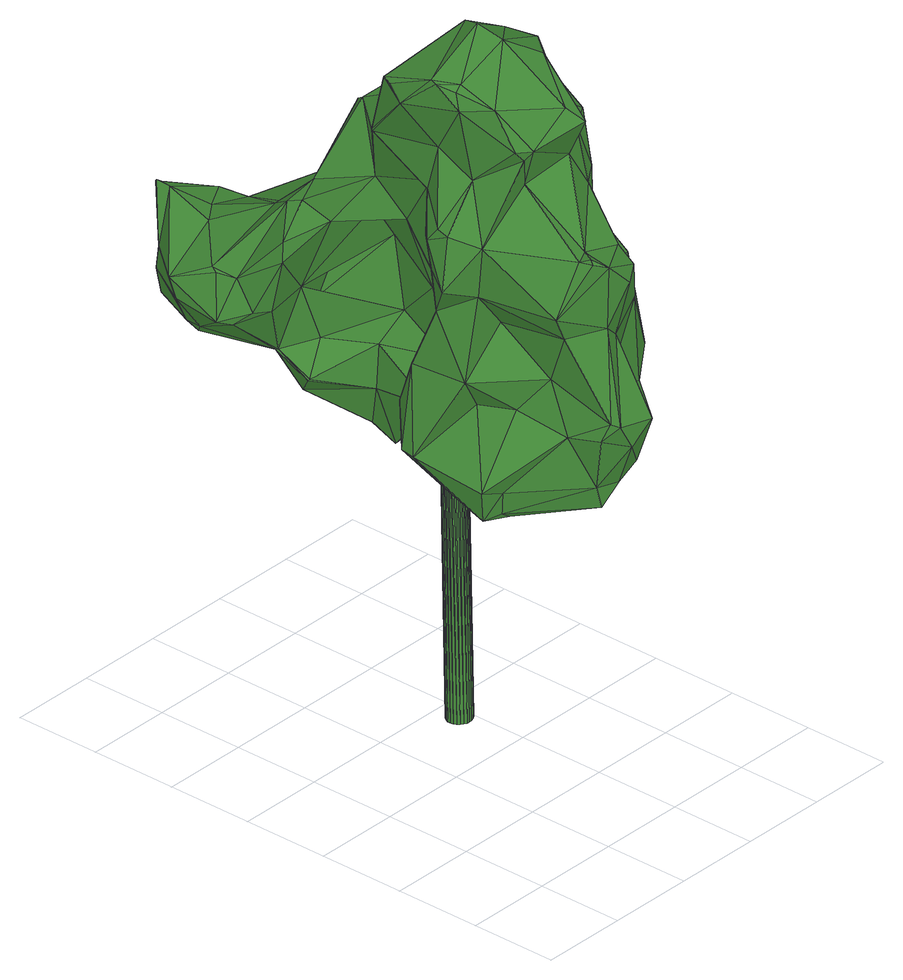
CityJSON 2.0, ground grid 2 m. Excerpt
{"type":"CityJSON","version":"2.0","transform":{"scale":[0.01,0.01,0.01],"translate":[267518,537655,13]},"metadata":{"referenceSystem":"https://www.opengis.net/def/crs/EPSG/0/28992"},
"CityObjects":{
"tree1":{"type":"SolitaryVegetationObject","attributes":{"gtid":163,"crown_width_m":8.66,"crown_median_z":23.7,"crown_r50_m":0.36,"crown_porosity":0.899,"trunk_H_m":10.56,"trunk_DBH_m":0.56,"trunk_radius_m":0.28,"trunk_base_height_m":13.14,"original_gtid":"163"},"geometry":[{"type":"Solid","lod":"3","boundaries":[[[[0,1,2]],[[3,4,5]],[[6,7,2]],[[8,0,9]],[[10,11,12]],[[9,11,13]],[[14,15,16]],[[13,11,10]],[[17,18,19]],[[20,21,22]],[[12,23,10]],[[9,13,8]],[[24,25,26]],[[27,28,29]],[[10,19,18]],[[10,18,13]],[[30,16,15]],[[31,32,33]],[[34,35,36]],[[37,38,39]],[[40,4,3]],[[15,41,42]],[[43,19,23]],[[44,45,46]],[[39,47,48]],[[49,50,51]],[[8,13,18]],[[52,42,53]],[[40,54,55]],[[56,57,58]],[[58,57,59]],[[60,28,61]],[[62,63,64]],[[65,66,67]],[[68,67,66]],[[55,54,62]],[[69,70,71]],[[72,73,74]],[[61,75,76]],[[28,75,61]],[[59,77,58]],[[11,77,59]],[[78,35,79]],[[80,52,81]],[[17,82,18]],[[16,83,84]],[[56,85,57]],[[14,41,15]],[[57,85,24]],[[58,86,56]],[[87,29,88]],[[73,72,89]],[[23,19,10]],[[18,82,8]],[[90,91,92]],[[1,93,6]],[[94,95,96]],[[97,98,99]],[[94,60,97]],[[61,100,98]],[[101,102,103]],[[40,104,4]],[[105,4,104]],[[106,107,108]],[[109,108,107]],[[88,110,111]],[[112,113,114]],[[26,115,24]],[[45,115,116]],[[14,67,41]],[[98,97,60]],[[102,117,118]],[[63,119,120]],[[119,63,121]],[[98,60,61]],[[70,122,71]],[[65,123,124]],[[27,75,28]],[[27,76,75]],[[125,126,127]],[[56,128,129]],[[114,130,131]],[[132,133,134]],[[135,73,89]],[[45,24,115]],[[62,121,63]],[[4,136,137]],[[138,139,83]],[[140,141,142]],[[104,40,143]],[[136,79,31]],[[144,62,54]],[[40,3,54]],[[127,49,125]],[[37,145,76]],[[125,146,147]],[[148,128,86]],[[56,86,128]],[[4,137,5]],[[149,93,150]],[[78,136,112]],[[151,139,152]],[[138,152,139]],[[85,56,129]],[[60,94,153]],[[49,127,50]],[[55,143,40]],[[48,46,154]],[[155,156,76]],[[105,136,4]],[[82,157,8]],[[3,5,158]],[[70,159,50]],[[51,50,159]],[[160,161,162]],[[99,98,163]],[[104,136,105]],[[112,136,104]],[[82,164,157]],[[125,147,151]],[[48,47,165]],[[157,164,1]],[[3,158,54]],[[144,54,158]],[[144,158,74]],[[74,158,72]],[[166,167,35]],[[166,35,78]],[[168,160,162]],[[33,158,5]],[[99,169,170]],[[171,172,65]],[[148,86,173]],[[72,158,33]],[[32,31,174]],[[175,130,176]],[[177,178,179]],[[180,74,73]],[[0,8,157]],[[179,132,181]],[[177,179,181]],[[11,59,165]],[[11,165,12]],[[182,183,184]],[[9,77,11]],[[185,180,21]],[[24,45,44]],[[24,44,57]],[[58,77,86]],[[69,186,70]],[[187,188,189]],[[190,191,192]],[[16,193,14]],[[148,173,9]],[[194,195,83]],[[80,195,194]],[[114,131,166]],[[100,61,76]],[[6,93,149]],[[171,65,67]],[[137,136,31]],[[114,166,78]],[[50,127,126]],[[167,166,196]],[[178,197,38]],[[71,198,69]],[[151,152,126]],[[84,193,16]],[[84,199,193]],[[200,42,52]],[[87,155,29]],[[179,155,87]],[[52,80,200]],[[15,200,30]],[[184,183,94]],[[179,133,132]],[[181,43,201]],[[181,201,177]],[[164,82,202]],[[203,89,32]],[[149,187,204]],[[205,90,206]],[[12,47,207]],[[208,36,209]],[[210,117,211]],[[155,76,27]],[[27,29,155]],[[212,213,150]],[[20,213,212]],[[209,36,196]],[[36,167,196]],[[182,184,133]],[[151,126,125]],[[91,134,92]],[[205,176,130]],[[116,145,45]],[[89,108,135]],[[214,84,215]],[[33,32,89]],[[79,174,31]],[[67,190,41]],[[12,165,47]],[[17,162,202]],[[41,190,53]],[[59,46,48]],[[76,145,100]],[[71,122,81]],[[44,46,57]],[[57,46,59]],[[60,153,28]],[[173,86,77]],[[173,77,9]],[[69,190,192]],[[150,51,188]],[[72,33,89]],[[214,215,196]],[[119,121,216]],[[195,152,138]],[[195,138,83]],[[62,217,168]],[[163,218,169]],[[85,129,24]],[[179,178,155]],[[155,178,38]],[[199,219,193]],[[192,188,186]],[[172,14,219]],[[14,193,219]],[[170,205,220]],[[170,220,99]],[[179,182,133]],[[87,182,179]],[[59,48,165]],[[97,220,206]],[[155,38,37]],[[201,43,207]],[[221,169,218]],[[115,26,222]],[[113,141,134]],[[52,198,71]],[[97,99,220]],[[30,200,80]],[[212,185,20]],[[128,223,129]],[[49,51,213]],[[183,153,94]],[[125,109,146]],[[177,39,197]],[[134,224,132]],[[149,150,187]],[[188,187,150]],[[209,106,208]],[[181,225,43]],[[117,214,226]],[[103,221,101]],[[227,104,143]],[[65,172,123]],[[114,78,112]],[[215,83,139]],[[215,139,209]],[[30,80,194]],[[53,42,41]],[[113,134,114]],[[91,114,134]],[[228,109,125]],[[51,159,186]],[[70,186,159]],[[190,69,198]],[[190,198,53]],[[192,186,69]],[[175,131,130]],[[113,229,119]],[[112,229,113]],[[185,230,180]],[[25,231,26]],[[53,198,52]],[[232,233,7]],[[68,191,67]],[[190,67,191]],[[111,183,88]],[[196,131,226]],[[97,95,94]],[[96,206,92]],[[133,96,92]],[[234,212,93]],[[212,150,93]],[[92,206,90]],[[0,157,1]],[[15,42,200]],[[81,52,71]],[[36,35,167]],[[205,206,220]],[[78,79,136]],[[170,176,205]],[[211,235,236]],[[34,174,79]],[[17,202,82]],[[1,164,237]],[[208,34,36]],[[206,95,97]],[[133,184,96]],[[117,226,131]],[[185,160,217]],[[212,237,160]],[[212,160,185]],[[168,17,121]],[[150,213,51]],[[100,145,163]],[[38,197,39]],[[12,207,23]],[[134,133,92]],[[168,217,160]],[[216,121,17]],[[116,218,163]],[[116,163,145]],[[122,50,126]],[[122,70,50]],[[51,186,188]],[[21,73,135]],[[21,135,22]],[[177,197,178]],[[43,140,19]],[[47,177,201]],[[177,47,39]],[[185,21,20]],[[217,230,185]],[[19,140,17]],[[140,43,225]],[[140,225,141]],[[209,139,106]],[[151,106,139]],[[34,79,35]],[[81,122,238]],[[87,88,183]],[[87,183,182]],[[96,95,206]],[[106,203,174]],[[106,108,203]],[[32,174,203]],[[34,208,174]],[[106,174,208]],[[239,144,230]],[[144,239,62]],[[143,55,64]],[[210,236,199]],[[116,222,218]],[[115,222,116]],[[222,231,235]],[[144,74,230]],[[180,230,74]],[[101,211,102]],[[234,93,237]],[[175,117,131]],[[227,112,104]],[[240,176,102]],[[237,161,160]],[[16,241,83]],[[30,241,16]],[[117,210,214]],[[84,214,210]],[[199,84,210]],[[20,22,213]],[[100,163,98]],[[65,124,66]],[[49,228,125]],[[233,2,7]],[[162,161,202]],[[227,229,112]],[[199,236,219]],[[235,219,236]],[[223,68,66]],[[223,66,124]],[[6,149,204]],[[234,237,212]],[[37,76,156]],[[37,156,155]],[[31,33,242]],[[5,242,33]],[[191,243,192]],[[189,192,243]],[[6,232,7]],[[204,232,6]],[[129,223,124]],[[196,166,131]],[[184,94,96]],[[90,130,91]],[[114,91,130]],[[90,205,130]],[[232,68,223]],[[232,223,128]],[[213,228,49]],[[84,83,215]],[[227,143,229]],[[80,238,195]],[[152,195,238]],[[163,169,99]],[[235,172,219]],[[191,68,243]],[[189,243,68]],[[39,48,154]],[[39,154,37]],[[101,221,222]],[[145,154,45]],[[37,154,145]],[[46,45,154]],[[176,103,102]],[[43,23,207]],[[6,2,1]],[[17,168,162]],[[113,119,142]],[[113,142,141]],[[142,244,140]],[[168,121,62]],[[218,222,221]],[[148,245,2]],[[233,232,128]],[[120,143,64]],[[117,102,211]],[[211,101,235]],[[101,222,235]],[[142,216,244]],[[142,119,216]],[[244,216,140]],[[216,17,140]],[[29,28,153]],[[29,153,88]],[[183,111,153]],[[110,153,111]],[[110,88,153]],[[239,230,217]],[[5,137,242]],[[21,180,73]],[[63,120,64]],[[80,81,238]],[[1,237,93]],[[196,226,214]],[[203,108,89]],[[194,83,241]],[[194,241,30]],[[171,67,14]],[[171,14,172]],[[192,189,188]],[[187,189,204]],[[232,204,189]],[[211,236,210]],[[147,107,151]],[[106,151,107]],[[147,146,107]],[[148,2,128]],[[233,128,2]],[[9,245,148]],[[0,245,9]],[[0,2,245]],[[109,107,146]],[[22,228,213]],[[176,118,175]],[[164,202,237]],[[161,237,202]],[[134,141,224]],[[232,189,68]],[[222,26,231]],[[126,152,238]],[[126,238,122]],[[240,102,118]],[[175,118,117]],[[62,239,217]],[[209,196,215]],[[25,24,246]],[[123,25,246]],[[124,246,129]],[[24,129,246]],[[123,246,124]],[[176,169,103]],[[170,169,176]],[[103,169,221]],[[240,247,176]],[[118,176,247]],[[118,247,240]],[[181,132,224]],[[108,109,135]],[[235,231,172]],[[141,225,224]],[[181,224,225]],[[123,172,231]],[[123,231,25]],[[22,135,109]],[[22,109,228]],[[47,201,207]],[[31,242,137]],[[229,120,119]],[[229,143,120]],[[55,62,64]],[[248,249,250]],[[248,250,251]],[[251,250,252]],[[251,252,253]],[[250,249,254]],[[250,254,252]],[[252,254,255]],[[252,255,253]],[[254,249,256]],[[254,256,255]],[[255,256,257]],[[255,257,253]],[[256,249,258]],[[256,258,257]],[[257,258,259]],[[257,259,253]],[[258,249,260]],[[258,260,259]],[[259,260,261]],[[259,261,253]],[[260,249,262]],[[260,262,261]],[[261,262,263]],[[261,263,253]],[[262,249,264]],[[262,264,263]],[[263,264,265]],[[263,265,253]],[[264,249,266]],[[264,266,265]],[[265,266,267]],[[265,267,253]],[[266,249,268]],[[266,268,267]],[[267,268,269]],[[267,269,253]],[[268,249,270]],[[268,270,269]],[[269,270,271]],[[269,271,253]],[[270,249,272]],[[270,272,271]],[[271,272,273]],[[271,273,253]],[[272,249,274]],[[272,274,273]],[[273,274,275]],[[273,275,253]],[[274,249,276]],[[274,276,275]],[[275,276,277]],[[275,277,253]],[[276,249,278]],[[276,278,277]],[[277,278,279]],[[277,279,253]],[[278,249,280]],[[278,280,279]],[[279,280,281]],[[279,281,253]],[[280,249,282]],[[280,282,281]],[[281,282,283]],[[281,283,253]],[[282,249,284]],[[282,284,283]],[[283,284,285]],[[283,285,253]],[[284,249,286]],[[284,286,285]],[[285,286,287]],[[285,287,253]],[[286,249,288]],[[286,288,287]],[[287,288,289]],[[287,289,253]],[[288,249,290]],[[288,290,289]],[[289,290,291]],[[289,291,253]],[[290,249,292]],[[290,292,291]],[[291,292,293]],[[291,293,253]],[[292,249,294]],[[292,294,293]],[[293,294,295]],[[293,295,253]],[[294,249,296]],[[294,296,295]],[[295,296,297]],[[295,297,253]],[[296,249,248]],[[296,248,297]],[[297,248,251]],[[297,251,253]]]]}]}
},
"vertices":[
[737,536,1000],[664,522,1073],[707,562,932],[280,415,1721],[152,424,1645],[174,365,1649],[524,541,1041],[512,587,952],[782,629,1078],[771,641,960],[726,812,1122],[725,800,1016],[697,837,1056],[770,750,1113],[141,353,711],[113,252,707],[83,411,805],[615,726,1308],[765,692,1168],[680,850,1197],[475,284,1355],[443,294,1455],[399,227,1374],[670,876,1186],[529,668,641],[406,652,710],[333,676,616],[230,1137,929],[117,1118,947],[241,1120,988],[92,238,785],[151,349,1602],[187,233,1535],[176,278,1621],[105,365,1343],[174,453,1371],[102,390,1310],[267,901,822],[291,985,1030],[474,823,986],[310,472,1693],[175,237,696],[151,236,713],[605,892,1201],[495,795,793],[371,772,676],[495,798,795],[593,827,1001],[508,815,894],[365,77,1260],[330,93,1107],[474,169,1098],[267,88,780],[284,90,726],[382,431,1661],[368,517,1638],[688,654,647],[645,799,712],[711,719,745],[659,819,852],[9,971,985],[84,1008,884],[467,517,1571],[433,543,1574],[382,533,1617],[375,387,726],[460,404,704],[330,292,698],[519,285,717],[360,64,812],[344,10,938],[294,18,891],[310,208,1594],[338,179,1562],[361,311,1657],[131,1117,884],[174,1075,874],[723,691,856],[189,610,1435],[176,426,1478],[225,128,899],[242,55,910],[754,661,1186],[126,312,997],[110,438,1000],[633,665,640],[717,690,748],[262,1079,1084],[166,1147,1113],[225,218,1528],[72,743,1176],[160,771,1223],[151,802,1213],[521,355,1095],[8,989,1026],[38,891,1063],[42,904,1069],[11,867,969],[48,941,912],[30,839,965],[89,981,868],[322,711,838],[377,692,900],[228,781,869],[158,554,1598],[147,529,1597],[134,273,1321],[229,101,1316],[239,253,1431],[263,117,1318],[147,1145,1124],[147,1143,1127],[189,613,1438],[324,755,1394],[255,661,1279],[334,738,641],[243,841,717],[341,585,1012],[383,723,1060],[424,663,1479],[406,558,1561],[496,624,1442],[260,19,950],[378,451,766],[480,432,701],[269,57,1303],[282,72,1150],[323,51,1246],[618,531,766],[596,546,685],[201,731,1170],[274,595,1197],[232,853,1151],[203,880,1153],[225,797,1231],[358,241,1454],[142,497,1566],[148,408,1643],[218,298,1104],[147,295,1194],[551,800,1281],[366,803,1353],[388,769,1361],[318,542,1615],[414,373,1647],[259,904,792],[238,77,1327],[237,71,1317],[715,583,872],[530,337,1019],[541,247,1139],[180,119,1195],[208,122,1138],[110,1105,1006],[374,801,829],[284,1015,1027],[164,888,945],[728,525,1060],[287,354,1706],[361,139,963],[512,458,1339],[526,563,1327],[533,595,1364],[143,825,862],[648,511,1187],[646,827,917],[244,506,1336],[125,414,1303],[529,594,1440],[145,821,864],[74,774,1003],[315,415,785],[256,506,749],[739,633,868],[176,336,1436],[311,713,1163],[181,791,1005],[440,872,1074],[296,992,1038],[289,1024,1070],[429,327,1511],[487,820,1180],[187,1033,1095],[152,1112,1122],[138,997,1096],[527,353,1437],[479,162,903],[553,247,946],[555,214,935],[529,287,827],[325,130,730],[501,250,737],[498,202,778],[86,443,810],[198,239,932],[229,176,1014],[154,425,1204],[432,867,1057],[309,66,785],[136,493,882],[142,226,769],[573,845,1152],[653,605,1213],[210,230,1509],[538,381,904],[62,736,1136],[49,846,1062],[627,879,1160],[101,335,1339],[77,329,1222],[276,486,933],[350,559,854],[505,335,1251],[397,210,1155],[270,440,1033],[117,380,1142],[479,633,1400],[526,385,1455],[168,762,803],[175,497,765],[46,801,1000],[170,760,806],[312,709,741],[483,430,702],[375,759,1291],[532,825,1256],[305,493,1117],[296,560,1463],[357,110,1295],[336,644,1448],[441,361,1561],[280,534,780],[545,414,862],[541,527,829],[507,377,1118],[278,535,783],[204,486,877],[599,493,1199],[251,37,954],[447,398,1566],[283,836,918],[176,325,920],[160,365,1635],[504,251,739],[409,735,1330],[711,562,931],[492,559,783],[396,841,1082],[403,545,14],[375,545,14],[402,552,14],[385,550,1070],[384,557,1070],[357,550,1070],[399,559,14],[381,564,1070],[395,565,14],[376,570,1070],[389,569,14],[371,574,1070],[382,572,14],[364,577,1070],[375,573,14],[357,578,1070],[368,572,14],[349,577,1070],[361,569,14],[343,574,1069],[355,565,13],[337,570,1069],[351,559,13],[332,564,1069],[348,552,13],[330,557,1069],[347,545,13],[329,550,1069],[348,538,13],[330,543,1069],[351,531,14],[332,536,1069],[355,525,14],[337,530,1070],[361,521,14],[343,526,1070],[368,518,14],[349,523,1070],[375,517,14],[356,522,1070],[382,518,14],[364,523,1070],[389,521,14],[370,526,1070],[395,525,14],[376,530,1070],[399,531,14],[381,536,1070],[402,538,14],[384,542,1070]
]}
